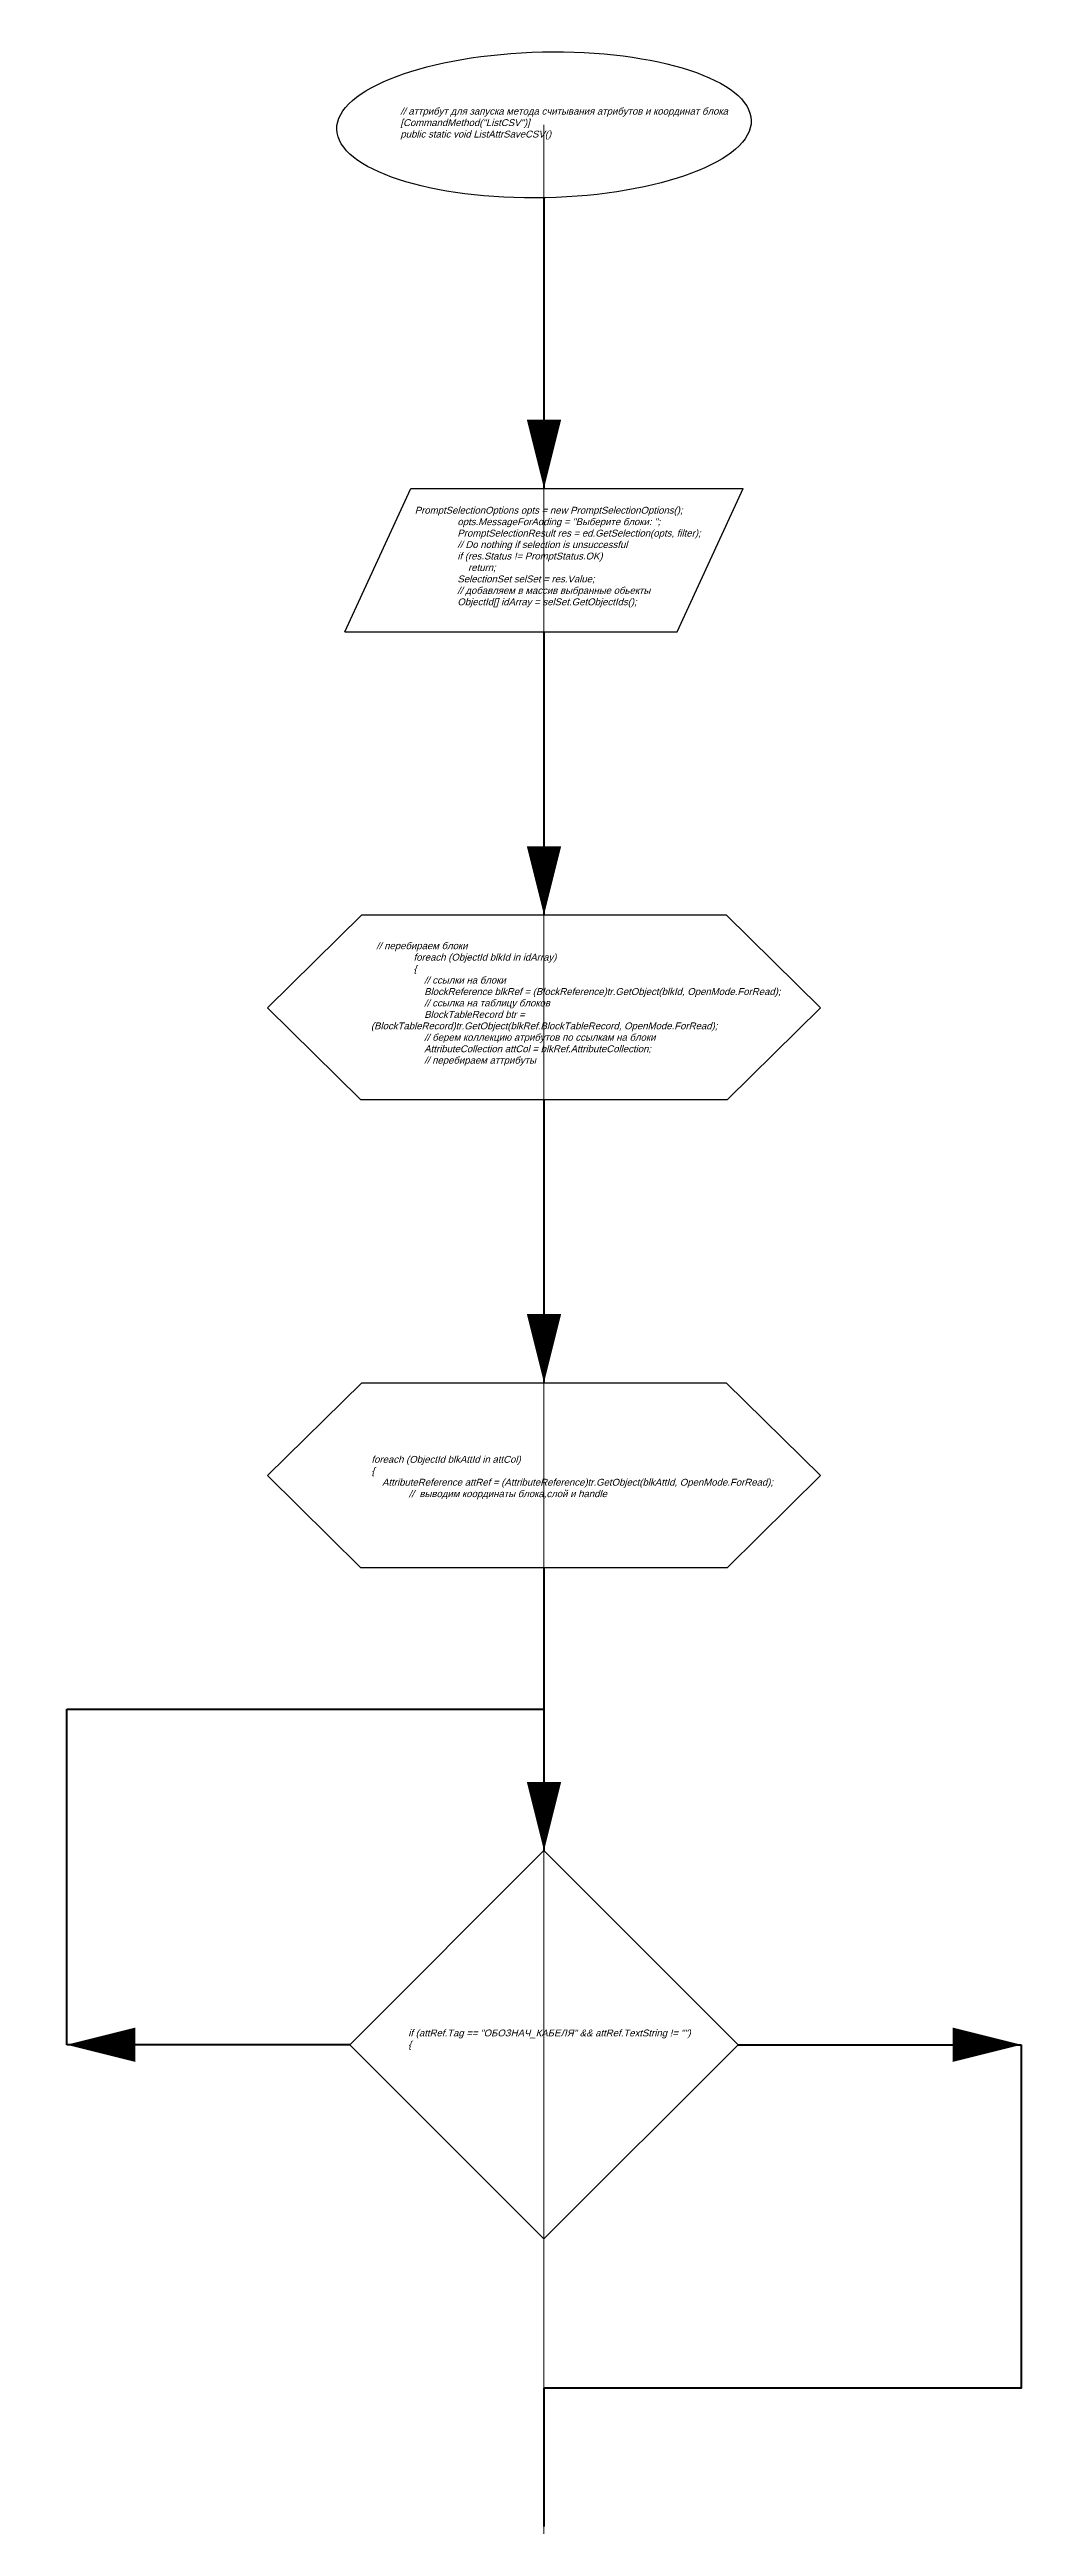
# Model space of a CAD drawing. Header units: millimetres. Extents: x -72 to 1891, y 0 to 2153.
# Drawn here: x -72 to 72, y 1792.8 to 2153.5 of the extents above; entities that cross this region are included whole.
import ezdxf

# ---------------------------------------------------------------- set-up
doc = ezdxf.new("R2010")
doc.units = ezdxf.units.MM
doc.layers.get('Defpoints').update_dxf_attribs({"color": 170, "lineweight": 5})
doc.layers.add('соединение', color=251, linetype='Continuous', lineweight=40)
doc.layers.add('текст', color=7, linetype='Continuous')
doc.styles.add('стиль1', font='arial.ttf', dxfattribs={"oblique": 15, "height": 1})

# ---------------------------------------------------------------- blocks, each defined once
blk = doc.blocks.new('цикл')
for p, q in [((-26.55, 13.53), (-40.25, 0)), ((-26.55, 13.53), (26.55, 13.53)), ((26.55, 13.53), (40.25, 0)), ((-26.72, -13.36), (-40.25, 0)), ((26.72, -13.36), (40.25, 0)), ((-26.72, -13.36), (26.72, -13.36))]:
    blk.add_line(p, q)
blk = doc.blocks.new('*U15')
for p, q in [((-29.01, -10.44), (-19.39, 10.44)), ((-19.39, 10.44), (29.01, 10.44)), ((19.39, -10.44), (29.01, 10.44)), ((-29.01, -10.44), (19.39, -10.44))]:
    blk.add_line(p, q)
blk = doc.blocks.new('условие')
blk.add_lwpolyline([(-28.28, 0), (0, 28.28), (28.28, 0), (0, -28.28)], close=True)
blk = doc.blocks.new('начало')
blk.add_ellipse((0, 0), major_axis=(30.18, 0.64), ratio=0.351628)
blk = doc.blocks.new('стрела')
at = {"layer": 'соединение'}
blk.add_lwpolyline([(0, 41.23), (0, 0)], dxfattribs=at)
blk.add_lwpolyline([(0, 0, 0, 5, 0), (0, 10, 5, 5, 0)], format="xyseb", dxfattribs=at)

msp = doc.modelspace()

# ---------------------------------------------------------------- linework, layer by layer
at = {"layer": 'Defpoints'}
msp.add_line((0, 0), (0, 2142.51), dxfattribs=at)
at = {"layer": 'соединение'}
for p, q in [((-69.51, 1862.95), (-69.51, 1911.84)), ((-69.51, 1911.84), (0, 1911.84)), ((0, 1812.95), (0, 1792.81))]:
    msp.add_line(p, q, dxfattribs=at)
for points in [[(0, 2131.89), (0, 2089.57)], [(69.51, 1862.95), (69.51, 1812.95), (0, 1812.95)]]:
    msp.add_lwpolyline(points, dxfattribs=at)
msp.add_lwpolyline([(0, 2089.57, 0, 5, 0), (0, 2099.57, 5, 5, 0)], format="xyseb", dxfattribs=at)

# ---------------------------------------------------------------- block references
for name, p in [('начало', (0, 2142.51)), ('*U15', (0, 2079.13)), ('цикл', (0, 2013.94)), ('цикл', (0, 1945.82)), ('условие', (0, 1862.95))]:
    msp.add_blockref(name, p)
for p in [(0, 2027.46), (0, 1959.35), (0, 1891.23)]:
    msp.add_blockref('стрела', p, dxfattribs=at)
at = {"layer": 'соединение', "xscale": -1, "rotation": 270}
msp.add_blockref('стрела', (-69.51, 1862.95), dxfattribs=at)
at = {"layer": 'соединение', "rotation": 90}
msp.add_blockref('стрела', (69.51, 1862.95), dxfattribs=at)

# ---------------------------------------------------------------- texts
at = {"layer": 'текст', "char_height": 1, "attachment_point": 1, "style": 'стиль1'}
for s, insert, width in [('        // аттрибут для запуска метода считывания атрибутов и координат блока\\P        [CommandMethod("ListCSV")]\\P        public static void ListAttrSaveCSV()', (-24.02, 2145), 53.2936), ('PromptSelectionOptions opts = new PromptSelectionOptions();\\P                opts.MessageForAdding = "Выберите блоки: ";\\P                PromptSelectionResult res = ed.GetSelection(opts, filter);\\P                // Do nothing if selection is unsuccessful\\P                if (res.Status != PromptStatus.OK)\\P                    return;\\P                SelectionSet selSet = res.Value;\\P                // добавляем в массив выбранные обьекты\\P                ObjectId[] idArray = selSet.GetObjectIds();', (-18.82, 2086.89), 109.0199), ('  // перебираем блоки\\P                foreach (ObjectId blkId in idArray)\\P                \\{\\P                    // ссылки на блоки\\P                    BlockReference blkRef = (BlockReference)tr.GetObject(blkId, OpenMode.ForRead);\\P                    // ссылка на таблицу блоков\\P                    BlockTableRecord btr = \\P(BlockTableRecord)tr.GetObject(blkRef.BlockTableRecord, OpenMode.ForRead);\\P                    // берем коллекцию атрибутов по ссылкам на блоки\\P                    AttributeCollection attCol = blkRef.AttributeCollection;\\P                    // перебираем аттрибуты', (-25.2, 2023.48), 77.0731), ('\\P                    foreach (ObjectId blkAttId in attCol)\\P                    \\{\\P                        AttributeReference attRef = (AttributeReference)tr.GetObject(blkAttId, OpenMode.ForRead);\\P                                  //  выводим координаты блока,слой и handle', (-32.89, 1950.36), 69.7382), ('                        if (attRef.Tag == "ОБОЗНАЧ_КАБЕЛЯ" && attRef.TextString != "")\\P                        \\{', (-29.08, 1865.17), 54.0764)]:
    msp.add_mtext(s, dxfattribs=dict(at, insert=insert, width=width))

doc.saveas('drawing.dxf')
